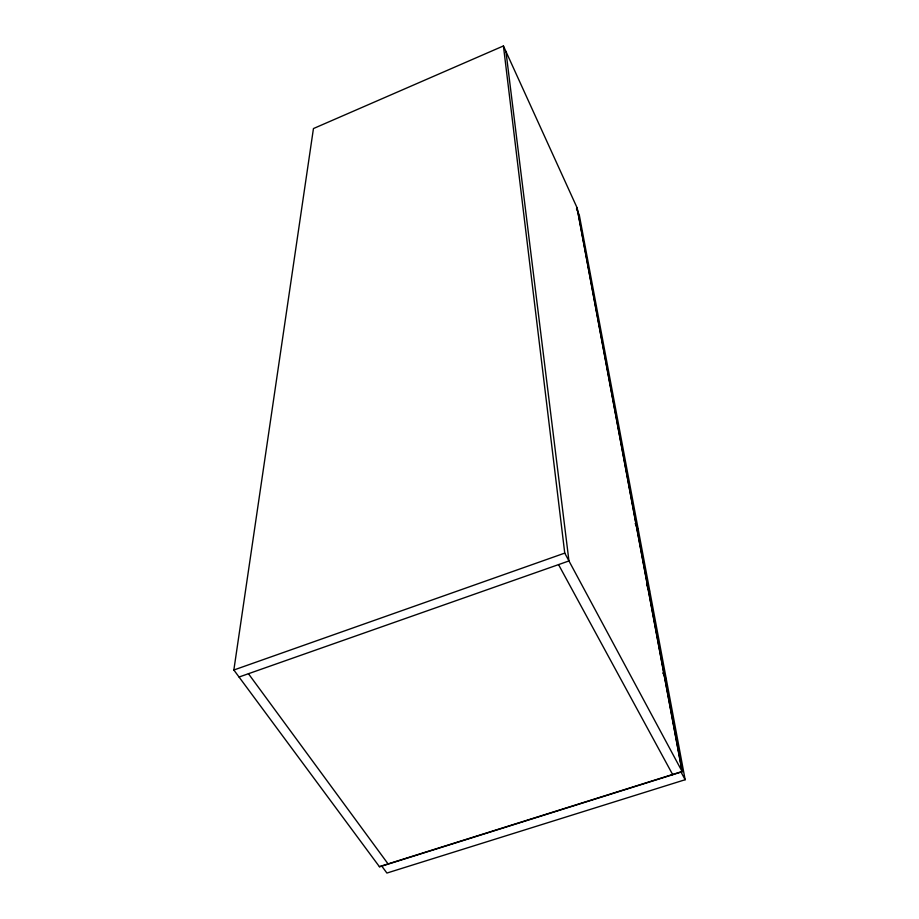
<?xml version="1.0" encoding="UTF-8"?>
<svg xmlns="http://www.w3.org/2000/svg" width="919" height="919" viewBox="0 0 919 919"><rect width="100%" height="100%" fill="white"/><g stroke="black" fill="none" stroke-linecap="round" stroke-linejoin="round"><path stroke-width="1.38" d="M233.851 670.008L313.448 128.557L503.428 45.95L577.109 207.832L682.231 771.707L379.524 866.835L233.851 670.008L564.748 553.112L503.428 45.95M239.043 677.027L568.953 560.946L505.955 51.487M379.386 866.64L682.116 771.5L577.029 207.66M662.909 672.938L666.39 679.635L685.149 779.726L386.91 873.05L381.569 865.824M248.452 673.719L388.209 864.101M558.545 564.611L672.731 774.694M680.853 771.753L685.149 779.726M564.748 553.112L682.231 771.707M663.277 672.949L666.183 678.521L649.951 591.951L647.39 586.873M646.562 584.645L649.767 590.986L638.291 529.723L635.213 523.52M635.661 523.899L638.119 528.85L579.303 215.057L576.477 208.854"/></g></svg>
